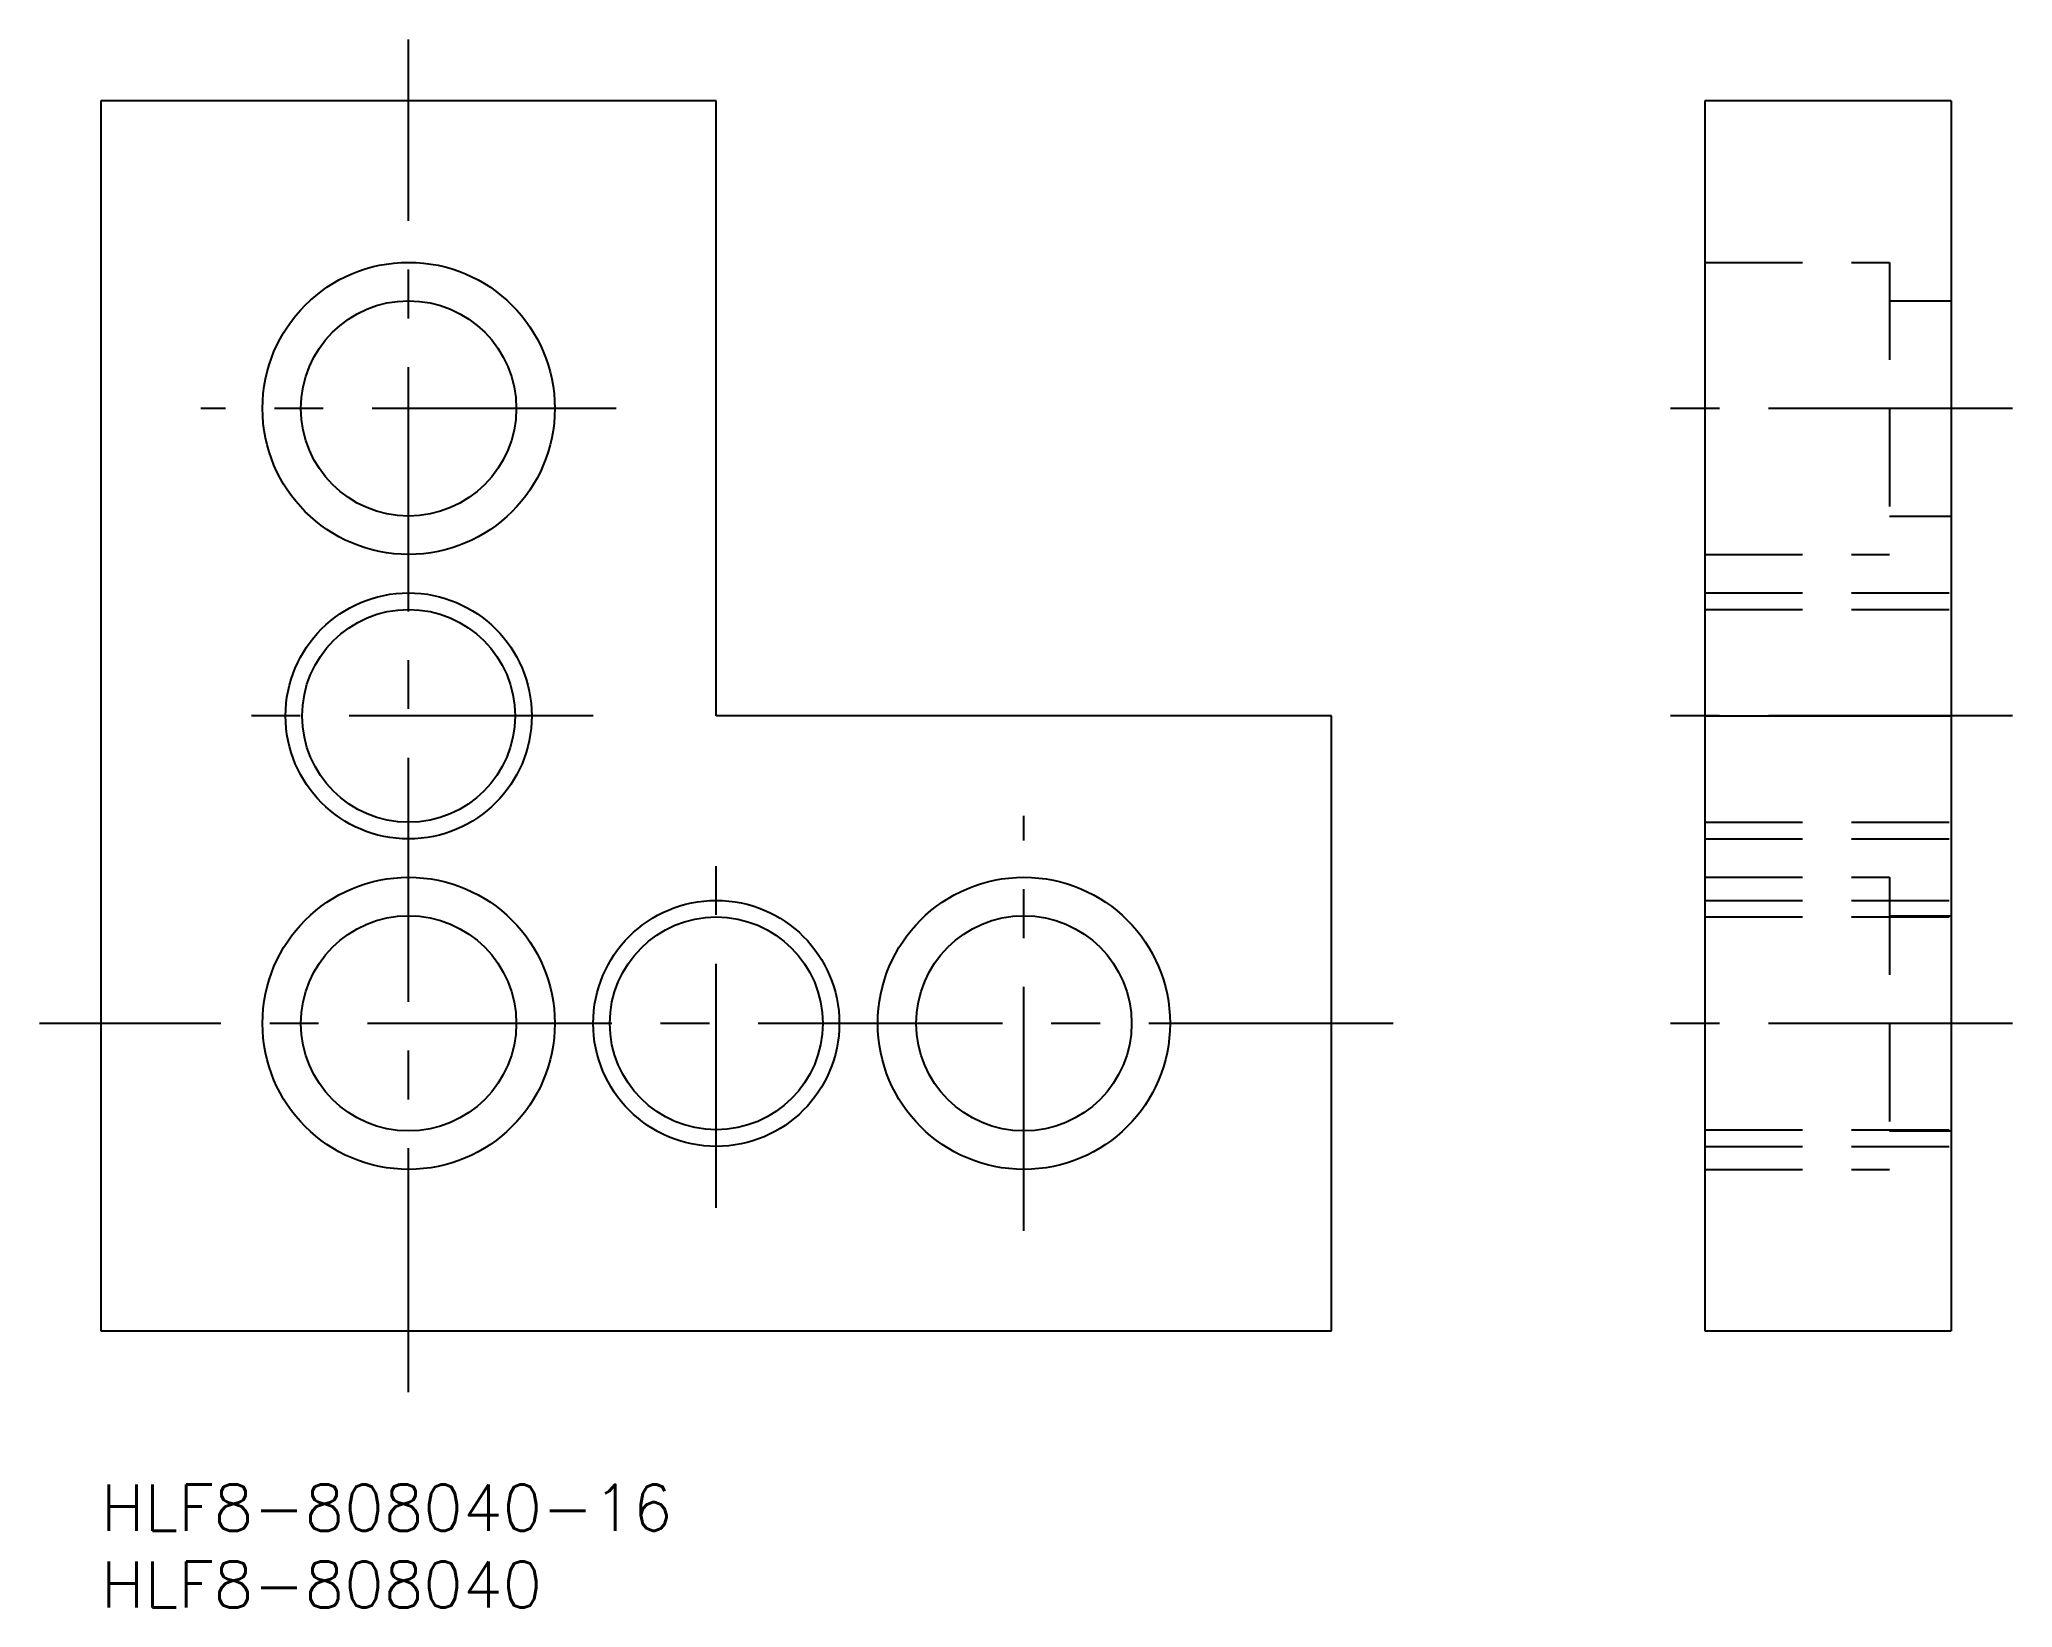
# Model space of a CAD drawing. Extents: x -4 to 124, y -8 to 94.
import ezdxf

# ---------------------------------------------------------------- set-up
doc = ezdxf.new("R2010")
doc.units = 0
doc.header["$LTSCALE"] = 0.5
doc.linetypes.add('CENTER', pattern=[50.8, 31.75, -6.35, 6.35, -6.35])
doc.linetypes.add('DASHED', pattern=[19.05, 12.7, -6.35])
for name, color, linetype in [('MSM_CENTER', 1, 'CENTER'), ('MSM_CONTINUOUS', 7, 'CONTINUOUS'), ('MSM_DASHED', 4, 'DASHED'), ('MSM_NARROW', 5, 'CONTINUOUS'), ('MSM_PART_NUMBER', 7, 'CONTINUOUS')]:
    doc.layers.add(name, color=color, linetype=linetype)
doc.styles.get("Standard").update_dxf_attribs({"font": 'txt.shx', "height": 3, "bigfont": 'bigfont.shx'})

# ---------------------------------------------------------------- blocks, each defined once
blk = doc.blocks.new('*U2')
at = {"layer": 'MSM_PART_NUMBER'}
blk.add_text('HLF8-808040-16', height=3, dxfattribs=at).set_placement((0, -3))
blk = doc.blocks.new('*U3')
at = {"layer": 'MSM_PART_NUMBER'}
blk.add_text('HLF8-808040', height=3, dxfattribs=at).set_placement((0, -8))

msp = doc.modelspace()

# ---------------------------------------------------------------- linework, layer by layer
at = {"layer": 'MSM_CENTER'}
for p, q in [((20, 6), (20, 94)), ((33.5, 70), (6.5, 70)), ((124.27, 70), (100.27, 70)), ((32, 50), (8, 50)), ((124.27, 50), (100.27, 50)), ((60, 16.5), (60, 43.5)), ((40, 18), (40, 42)), ((84, 30), (-4, 30)), ((124.27, 30), (100.27, 30))]:
    msp.add_line(p, q, dxfattribs=at)
at = {"layer": 'MSM_CONTINUOUS'}
for p, q in [((40, 90), (0, 90)), ((0, 90), (0, 10)), ((40, 50), (40, 90)), ((120.27, 90), (104.27, 90)), ((104.27, 90), (104.27, 10)), ((120.27, 90), (120.27, 10)), ((80, 50), (40, 50)), ((80, 10), (80, 50)), ((104.27, 50), (120.27, 50)), ((0, 10), (80, 10)), ((104.27, 10), (120.27, 10))]:
    msp.add_line(p, q, dxfattribs=at)
for centre, radius in [((20, 70), 9.5), ((20, 70), 7), ((20, 50), 6.92), ((20, 30), 9.5), ((60, 30), 9.5), ((20, 30), 7), ((40, 30), 6.92), ((60, 30), 7)]:
    msp.add_circle(centre, radius, dxfattribs=at)
at = {"layer": 'MSM_DASHED'}
for p, q in [((104.27, 79.5), (116.27, 79.5)), ((116.27, 79.5), (116.27, 60.5)), ((116.27, 77), (120.27, 77)), ((116.27, 63), (120.27, 63)), ((104.27, 60.5), (116.27, 60.5)), ((104.27, 58), (120.27, 58)), ((104.27, 56.92), (120.27, 56.92)), ((104.27, 43.08), (120.27, 43.08)), ((104.27, 42), (120.27, 42)), ((104.27, 39.5), (116.27, 39.5)), ((116.27, 39.5), (116.27, 20.5)), ((104.27, 38), (120.27, 38)), ((104.27, 36.92), (120.27, 36.92)), ((116.27, 37), (120.27, 37)), ((104.27, 23.08), (120.27, 23.08)), ((104.27, 22), (120.27, 22)), ((116.27, 23), (120.27, 23)), ((104.27, 20.5), (116.27, 20.5))]:
    msp.add_line(p, q, dxfattribs=at)
at = {"layer": 'MSM_NARROW'}
for centre in [(20, 50), (40, 30)]:
    msp.add_circle(centre, 8, dxfattribs=at)

# ---------------------------------------------------------------- block references
at = {"layer": 'MSM_CONTINUOUS'}
for name in ['*U2', '*U3']:
    msp.add_blockref(name, (0, 0), dxfattribs=at)

doc.saveas('drawing.dxf')
